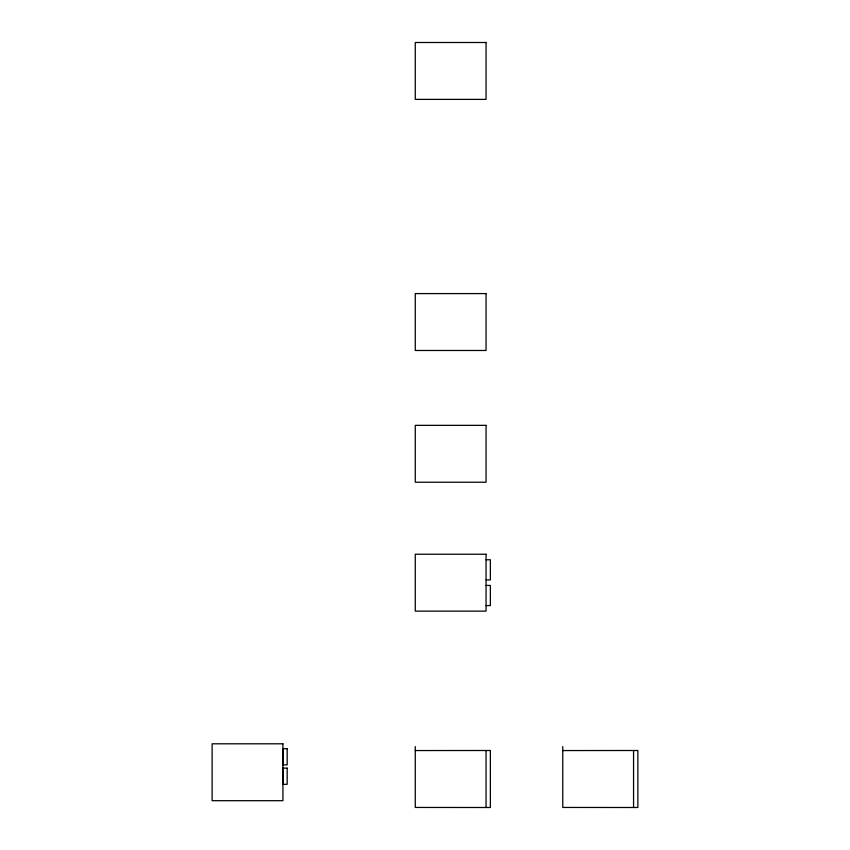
<?xml version="1.0" encoding="UTF-8"?>
<svg xmlns="http://www.w3.org/2000/svg" width="850" height="850" viewBox="0 0 850 850"><rect width="100%" height="100%" fill="white"/><g stroke="black" fill="none" stroke-linecap="round" stroke-linejoin="round"><path stroke-width="1.27" d="M415.267 750.561L490.365 750.497L490.365 807.5L415.267 807.447L415.267 746.523M562.764 750.561L637.872 750.497L637.872 807.5L562.764 807.447L562.764 746.523M486.062 559.757L490.365 559.757L490.365 579.902L486.062 579.912M486.062 585.438L490.365 585.438L490.365 605.582L486.062 605.593M633.558 750.539L633.558 807.468M486.062 750.539L486.062 807.468M486.062 42.5L415.267 42.5L415.267 99.386L486.062 99.386L486.062 42.5M486.062 293.59L415.267 293.59L415.267 350.476L486.062 350.476L486.062 293.59M486.062 425.351L415.267 425.351L415.267 482.237L486.062 482.237L486.062 425.351M486.062 554.232L415.267 554.232L415.267 611.118L486.062 611.118L486.062 554.232M282.922 743.803L212.128 743.803L212.128 800.689L282.922 800.689L282.922 743.803M287.172 748.669L282.869 748.669L282.869 764.851L287.172 764.851L287.172 748.669M287.172 768.134L282.869 768.134L282.869 784.316L287.172 784.316L287.172 768.134"/></g></svg>
